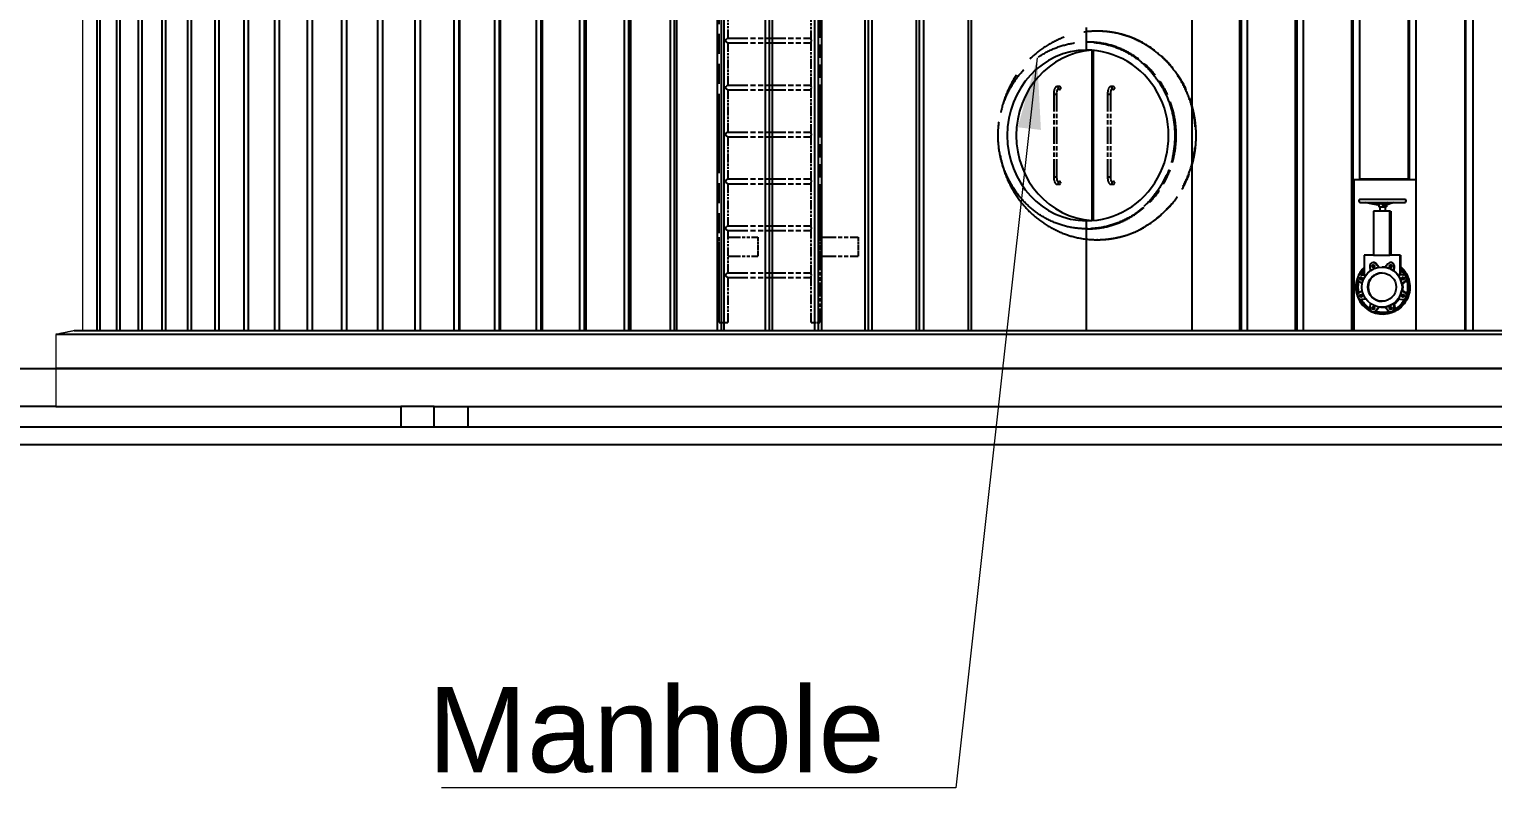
# Model space of a CAD drawing. Header units: millimetres. Extents: x 0 to 89100, y 0 to 63000.
# Drawn here: x 34697 to 42422, y 45388 to 49389 of the extents above; entities that cross this region are included whole.
import ezdxf

# ---------------------------------------------------------------- set-up
doc = ezdxf.new("R2010")
doc.units = ezdxf.units.MM
doc.header["$LTSCALE"] = 150
doc.linetypes.add('DOUBLE_DASH_CHAIN', pattern=[1.2403, 0.6614, -0.0827, 0.1654, -0.0827, 0.1654, -0.0827])
for name, color, linetype, lineweight in [('Reference', 7, 'DOUBLE_DASH_CHAIN', 25), ('Symbol', 7, 'Continuous', 18), ('Visible', 7, 'Continuous', 25), ('Visible Narrow', 7, 'Continuous', 18)]:
    doc.layers.add(name, color=color, linetype=linetype, lineweight=lineweight)
doc.styles.add('Title', font='arial.ttf')
doc.dimstyles.new('Default - Method 2a$7', dxfattribs={"dimscale": 150, "dimtxt": 3, "dimasz": 2.5, "dimexe": 3, "dimexo": 0.5, "dimgap": 0.7, "dimtad": 0, "dimtoh": 1, "dimdec": 1, "dimrnd": 1e-08, "dimtxsty": 'Title', "dimcen": 0.09, "dimdle": 10, "dimclrd": 256, "dimclre": 256, "dimclrt": 7, "dimazin": 2, "dimtfac": 0.833333, "dimtdec": 1, "dimtmove": 0, "dimatfit": 3, "dimfxl": 1, "dimtolj": 1, "dimlwd": -1, "dimlwe": -1, "dimarcsym": 0})

msp = doc.modelspace()

# ---------------------------------------------------------------- linework, layer by layer
at = {"layer": 'Reference', "ltscale": 4.232218}
msp.add_line((38338.94, 47842.02), (38338.94, 49842.02), dxfattribs=at)
at = {"layer": 'Reference', "ltscale": 2.824972}
msp.add_line((38871.92, 48292.02), (38871.92, 49627.02), dxfattribs=at)
at = {"layer": 'Reference', "ltscale": 0.470745}
for p, q in [((38386.94, 49342.02), (38386.94, 49564.52)), ((38386.94, 49094.52), (38386.94, 49317.02)), ((38386.94, 48847.02), (38386.94, 49069.52)), ((38386.94, 48599.52), (38386.94, 48822.02)), ((38386.94, 48352.02), (38386.94, 48574.52)), ((38386.94, 48104.52), (38386.94, 48327.02))]:
    msp.add_line(p, q, dxfattribs=at)
at = {"layer": 'Reference', "ltscale": 0.508836}
for p, q in [((38823.92, 49333.02), (38823.92, 49573.52)), ((38823.92, 49085.52), (38823.92, 49326.02)), ((38823.92, 48838.02), (38823.92, 49078.52)), ((38823.92, 48590.52), (38823.92, 48831.02)), ((38823.92, 48343.02), (38823.92, 48583.52)), ((38823.92, 48095.52), (38823.92, 48336.02))]:
    msp.add_line(p, q, dxfattribs=at)
at = {"layer": 'Reference', "ltscale": 0.016829}
for p, q in [((40335.72, 49379.02), (40333.15, 49379.02)), ((40335.72, 48279.02), (40333.15, 48279.02))]:
    msp.add_line(p, q, dxfattribs=at)
at = {"layer": 'Reference', "ltscale": 1.075516}
for p, q in [((38383.73, 49342.02), (38823.92, 49342.02)), ((38383.73, 49317.02), (38823.92, 49317.02)), ((38383.73, 49094.52), (38823.92, 49094.52)), ((38383.73, 49069.52), (38823.92, 49069.52)), ((38383.73, 48847.02), (38823.92, 48847.02)), ((38383.73, 48822.02), (38823.92, 48822.02)), ((38383.73, 48599.52), (38823.92, 48599.52)), ((38383.73, 48574.52), (38823.92, 48574.52)), ((38383.73, 48352.02), (38823.92, 48352.02)), ((38383.73, 48327.02), (38823.92, 48327.02)), ((38383.73, 48104.52), (38823.92, 48104.52)), ((38383.73, 48079.52), (38823.92, 48079.52))]:
    msp.add_line(p, q, dxfattribs=at)
at = {"layer": 'Reference', "ltscale": 0.021062}
for p, q in [((40280.79, 49321.52), (40277.58, 49321.52)), ((40284.96, 49321.52), (40281.75, 49321.52)), ((40280.79, 48336.52), (40277.58, 48336.52)), ((40284.96, 48336.52), (40281.75, 48336.52))]:
    msp.add_line(p, q, dxfattribs=at)
at = {"layer": 'Reference', "ltscale": 0.084546}
for p, q in [((40135.53, 49086.52), (40122.68, 49086.52)), ((40419.62, 49086.52), (40406.78, 49086.52)), ((40122.68, 48571.52), (40135.53, 48571.52)), ((40406.78, 48571.52), (40419.62, 48571.52))]:
    msp.add_line(p, q, dxfattribs=at)
at = {"layer": 'Reference', "ltscale": 0.0738}
for p, q in [((40135.53, 49071.52), (40124.31, 49071.52)), ((40419.62, 49071.52), (40408.41, 49071.52)), ((40124.31, 48586.52), (40135.53, 48586.52)), ((40408.41, 48586.52), (40419.62, 48586.52))]:
    msp.add_line(p, q, dxfattribs=at)
at = {"layer": 'Reference', "ltscale": 0.920429}
for p, q in [((40104.74, 49046.52), (40104.74, 48611.52)), ((40119.74, 49046.52), (40119.74, 48611.52)), ((40388.83, 49046.52), (40388.83, 48611.52)), ((40403.83, 49046.52), (40403.83, 48611.52))]:
    msp.add_line(p, q, dxfattribs=at)
at = {"layer": 'Reference', "ltscale": 0.044775}
for p, q in [((40104.83, 49046.52), (40119.64, 49046.52)), ((40388.93, 49046.52), (40403.74, 49046.52)), ((40104.83, 48611.52), (40119.64, 48611.52)), ((40388.93, 48611.52), (40403.74, 48611.52))]:
    msp.add_line(p, q, dxfattribs=at)
at = {"layer": 'Reference', "ltscale": 0.211516}
for p, q in [((38338.7, 48192.02), (38338.7, 48292.02)), ((38542.16, 48292.02), (38542.16, 48192.02)), ((38868.7, 48192.02), (38868.7, 48292.02)), ((38872.17, 48292.02), (38872.17, 48192.02)), ((39072.17, 48292.02), (39072.17, 48192.02))]:
    msp.add_line(p, q, dxfattribs=at)
at = {"layer": 'Reference', "ltscale": 0.000507733}
for p, q in [((38338.7, 48292.02), (38338.94, 48292.02)), ((38338.94, 48192.02), (38338.7, 48192.02))]:
    msp.add_line(p, q, dxfattribs=at)
at = {"layer": 'Reference', "ltscale": 0.656821}
for p, q in [((38386.94, 48292.02), (38542.16, 48292.02)), ((38386.94, 48192.02), (38542.16, 48192.02))]:
    msp.add_line(p, q, dxfattribs=at)
at = {"layer": 'Reference', "ltscale": 0.008365}
for p, q in [((38868.7, 48292.02), (38872.17, 48292.02)), ((38872.17, 48192.02), (38868.7, 48192.02))]:
    msp.add_line(p, q, dxfattribs=at)
at = {"layer": 'Reference', "ltscale": 0.846364}
for p, q in [((38872.17, 48292.02), (39072.17, 48292.02)), ((38872.17, 48192.02), (39072.17, 48192.02))]:
    msp.add_line(p, q, dxfattribs=at)
at = {"layer": 'Reference', "ltscale": 0.740556}
msp.add_line((38871.92, 47842.02), (38871.92, 48192.02), dxfattribs=at)
at = {"layer": 'Reference', "ltscale": 0.502488}
msp.add_line((38386.94, 47842.02), (38386.94, 48079.52), dxfattribs=at)
at = {"layer": 'Reference', "ltscale": 0.521533}
msp.add_line((38823.92, 47842.02), (38823.92, 48088.52), dxfattribs=at)
at = {"layer": 'Reference', "ltscale": 0.159455}
for p, q in [((38338.94, 47842.02), (38386.94, 47842.02)), ((38823.92, 47842.02), (38871.92, 47842.02))]:
    msp.add_line(p, q, dxfattribs=at)
at = {"layer": 'Reference', "ltscale": 8.724638}
msp.add_ellipse((40333.15, 48829.02), major_axis=(0, 550), ratio=0.9469972, start_param=1.7611613, end_param=7.6636166, dxfattribs=at)
at = {"layer": 'Reference', "ltscale": 3.65636}
msp.add_ellipse((40335.72, 48829.02), major_axis=(0, 550), ratio=0.9469972, start_param=3.1415927, end_param=6.2831853, dxfattribs=at)
at = {"layer": 'Reference', "ltscale": 8.316452}
msp.add_ellipse((40277.58, 48829.02), major_axis=(0, -492.5), ratio=0.9469972, dxfattribs=at)
at = {"layer": 'Reference', "ltscale": 3.274094}
for centre in [(40280.79, 48829.02), (40284.96, 48829.02)]:
    msp.add_ellipse(centre, major_axis=(0, 492.5), ratio=0.9469972, start_param=3.1415927, end_param=6.2831853, dxfattribs=at)
at = {"layer": 'Reference', "ltscale": 3.276248}
msp.add_ellipse((40281.75, 48829.02), major_axis=(0, 492.5), ratio=0.9469972, start_param=3.1405595, end_param=6.2842185, dxfattribs=at)
at = {"layer": 'Reference', "ltscale": 0.041127}
for centre, major_axis, start_param, end_param in [((40122.68, 49079.02), (0, -7.5), 0.3996497, 2.9972799), ((40406.78, 49079.02), (0, -7.5), 0.3996497, 2.9972799), ((40122.68, 48579.02), (0, 7.5), 3.2859054, 5.8835356), ((40406.78, 48579.02), (0, 7.5), 3.2859054, 5.8835356)]:
    msp.add_ellipse(centre, major_axis=major_axis, ratio=0.9469972, start_param=start_param, end_param=end_param, dxfattribs=at)
at = {"layer": 'Reference', "ltscale": 0.049761}
for centre in [(40135.53, 49079.02), (40419.62, 49079.02), (40135.53, 48579.02), (40419.62, 48579.02)]:
    msp.add_ellipse(centre, major_axis=(0, 7.5), ratio=0.9469972, start_param=3.1415927, end_param=6.2831853, dxfattribs=at)
at = {"layer": 'Reference', "ltscale": 0.084612}
for points in [[(38383.73, 49317.02), (38383.33, 49317.02), (38382.88, 49317.1), (38381.92, 49317.43), (38381.41, 49317.67), (38379.85, 49318.64), (38378.77, 49319.59), (38376.93, 49321.78), (38376.03, 49323.16), (38375.1, 49325.46), (38374.85, 49326.27), (38374.52, 49327.9), (38374.44, 49328.72), (38374.44, 49330.33), (38374.52, 49331.15), (38374.85, 49332.78), (38375.1, 49333.58), (38376.03, 49335.88), (38376.93, 49337.27), (38378.77, 49339.45), (38379.85, 49340.41), (38381.41, 49341.38), (38381.92, 49341.62), (38382.88, 49341.95), (38383.33, 49342.02), (38383.73, 49342.02)], [(38383.73, 49069.52), (38383.33, 49069.52), (38382.88, 49069.6), (38381.92, 49069.93), (38381.41, 49070.17), (38379.85, 49071.14), (38378.77, 49072.09), (38376.93, 49074.28), (38376.03, 49075.66), (38375.1, 49077.96), (38374.85, 49078.77), (38374.52, 49080.4), (38374.44, 49081.22), (38374.44, 49082.83), (38374.52, 49083.65), (38374.85, 49085.28), (38375.1, 49086.08), (38376.03, 49088.38), (38376.93, 49089.77), (38378.77, 49091.95), (38379.85, 49092.91), (38381.41, 49093.88), (38381.92, 49094.12), (38382.88, 49094.45), (38383.33, 49094.52), (38383.73, 49094.52)], [(38383.73, 48822.02), (38383.33, 48822.02), (38382.88, 48822.1), (38381.92, 48822.43), (38381.41, 48822.67), (38379.85, 48823.64), (38378.77, 48824.59), (38376.93, 48826.78), (38376.03, 48828.16), (38375.1, 48830.46), (38374.85, 48831.27), (38374.52, 48832.9), (38374.44, 48833.72), (38374.44, 48835.33), (38374.52, 48836.15), (38374.85, 48837.78), (38375.1, 48838.58), (38376.03, 48840.88), (38376.93, 48842.27), (38378.77, 48844.45), (38379.85, 48845.41), (38381.41, 48846.38), (38381.92, 48846.62), (38382.88, 48846.95), (38383.33, 48847.02), (38383.73, 48847.02)], [(38383.73, 48574.52), (38383.33, 48574.52), (38382.88, 48574.6), (38381.92, 48574.93), (38381.41, 48575.17), (38379.85, 48576.14), (38378.77, 48577.09), (38376.93, 48579.28), (38376.03, 48580.66), (38375.1, 48582.96), (38374.85, 48583.77), (38374.52, 48585.4), (38374.44, 48586.22), (38374.44, 48587.83), (38374.52, 48588.65), (38374.85, 48590.28), (38375.1, 48591.08), (38376.03, 48593.38), (38376.93, 48594.77), (38378.77, 48596.95), (38379.85, 48597.91), (38381.41, 48598.88), (38381.92, 48599.12), (38382.88, 48599.45), (38383.33, 48599.52), (38383.73, 48599.52)], [(38383.73, 48327.02), (38383.33, 48327.02), (38382.88, 48327.1), (38381.92, 48327.43), (38381.41, 48327.67), (38379.85, 48328.64), (38378.77, 48329.59), (38376.93, 48331.78), (38376.03, 48333.16), (38375.1, 48335.46), (38374.85, 48336.27), (38374.52, 48337.9), (38374.44, 48338.72), (38374.44, 48340.33), (38374.52, 48341.15), (38374.85, 48342.78), (38375.1, 48343.58), (38376.03, 48345.88), (38376.93, 48347.27), (38378.77, 48349.45), (38379.85, 48350.41), (38381.41, 48351.38), (38381.92, 48351.62), (38382.88, 48351.95), (38383.33, 48352.02), (38383.73, 48352.02)], [(38383.73, 48079.52), (38383.33, 48079.52), (38382.88, 48079.6), (38381.92, 48079.93), (38381.41, 48080.17), (38379.85, 48081.14), (38378.77, 48082.09), (38376.93, 48084.28), (38376.03, 48085.66), (38375.1, 48087.96), (38374.85, 48088.77), (38374.52, 48090.4), (38374.44, 48091.22), (38374.44, 48092.83), (38374.52, 48093.65), (38374.85, 48095.28), (38375.1, 48096.08), (38376.03, 48098.38), (38376.93, 48099.77), (38378.77, 48101.95), (38379.85, 48102.91), (38381.41, 48103.88), (38381.92, 48104.12), (38382.88, 48104.45), (38383.33, 48104.52), (38383.73, 48104.52)]]:
    msp.add_open_spline(points, degree=3, knots=[1.9257848, 1.9257848, 1.9257848, 1.9257848, 2.1661114, 2.1661114, 2.406438, 2.406438, 2.8870911, 2.8870911, 3.3693304, 3.3693304, 3.61045, 3.61045, 3.8515697, 3.8515697, 4.0926893, 4.0926893, 4.333809, 4.333809, 4.8160483, 4.8160483, 5.2967014, 5.2967014, 5.5370279, 5.5370279, 5.7773545, 5.7773545, 5.7773545, 5.7773545], dxfattribs=at)
at = {"layer": 'Reference', "ltscale": 0.014982}
for points in [[(38823.92, 49333.02), (38823.92, 49332.67), (38823.92, 49332.32), (38823.92, 49331.15), (38823.93, 49330.33), (38823.93, 49328.72), (38823.92, 49327.9), (38823.92, 49326.73), (38823.92, 49326.37), (38823.92, 49326.02)], [(38823.92, 49085.52), (38823.92, 49085.17), (38823.92, 49084.82), (38823.92, 49083.65), (38823.93, 49082.83), (38823.93, 49081.22), (38823.92, 49080.4), (38823.92, 49079.23), (38823.92, 49078.87), (38823.92, 49078.52)], [(38823.92, 48838.02), (38823.92, 48837.67), (38823.92, 48837.32), (38823.92, 48836.15), (38823.93, 48835.33), (38823.93, 48833.72), (38823.92, 48832.9), (38823.92, 48831.73), (38823.92, 48831.37), (38823.92, 48831.02)], [(38823.92, 48590.52), (38823.92, 48590.17), (38823.92, 48589.82), (38823.92, 48588.65), (38823.93, 48587.83), (38823.93, 48586.22), (38823.92, 48585.4), (38823.92, 48584.23), (38823.92, 48583.87), (38823.92, 48583.52)], [(38823.92, 48343.02), (38823.92, 48342.67), (38823.92, 48342.32), (38823.92, 48341.15), (38823.93, 48340.33), (38823.93, 48338.72), (38823.92, 48337.9), (38823.92, 48336.73), (38823.92, 48336.37), (38823.92, 48336.02)], [(38823.92, 48095.52), (38823.92, 48095.17), (38823.92, 48094.82), (38823.92, 48093.65), (38823.93, 48092.83), (38823.93, 48091.22), (38823.92, 48090.4), (38823.92, 48089.23), (38823.92, 48088.87), (38823.92, 48088.52)]]:
    msp.add_open_spline(points, degree=3, knots=[3.50524129, 3.50524129, 3.50524129, 3.50524129, 3.61045001, 3.61045001, 3.85156966, 3.85156966, 4.09268931, 4.09268931, 4.19789804, 4.19789804, 4.19789804, 4.19789804], dxfattribs=at)
at = {"layer": 'Reference', "ltscale": 0.124201}
for points in [[(40122.68, 49086.52), (40121.11, 49086.52), (40119.56, 49086.16), (40116.67, 49084.9), (40115.39, 49083.95), (40112.61, 49081.24), (40111.39, 49079.34), (40109.11, 49074.8), (40108.15, 49072.06), (40106.56, 49066.04), (40105.95, 49062.75), (40105.08, 49055.85), (40104.82, 49052.22), (40104.74, 49047.89), (40104.74, 49047.21), (40104.74, 49046.52)], [(40406.78, 49086.52), (40405.21, 49086.52), (40403.66, 49086.16), (40400.77, 49084.9), (40399.49, 49083.95), (40396.71, 49081.24), (40395.49, 49079.34), (40393.21, 49074.8), (40392.25, 49072.06), (40390.66, 49066.04), (40390.04, 49062.75), (40389.18, 49055.85), (40388.92, 49052.22), (40388.84, 49047.89), (40388.83, 49047.21), (40388.83, 49046.52)]]:
    msp.add_open_spline(points, degree=3, knots=[0, 0, 0, 0, 0.1390531, 0.1390531, 0.3029917, 0.3029917, 0.5695624, 0.5695624, 0.8837217, 0.8837217, 1.1978809, 1.1978809, 1.5120402, 1.5120402, 1.5707963, 1.5707963, 1.5707963, 1.5707963], dxfattribs=at)
at = {"layer": 'Reference', "ltscale": 0.080047}
for points, knots in [([(40124.79, 49072.17), (40124.79, 49072.17), (40124.66, 49072.04), (40124.2, 49071.39), (40123.83, 49070.75), (40122.98, 49068.86), (40122.49, 49067.5), (40121.52, 49064.06), (40121.06, 49061.91), (40120.3, 49057.02), (40120.01, 49054.26), (40119.78, 49049.8), (40119.74, 49048.16), (40119.74, 49046.52)], [0.2898865, 0.2898865, 0.2898865, 0.2898865, 0.4298505, 0.4298505, 0.6197737, 0.6197737, 0.8515725, 0.8515725, 1.1190308, 1.1190308, 1.4074485, 1.4074485, 1.5707963, 1.5707963, 1.5707963, 1.5707963]), ([(40408.89, 49072.17), (40408.89, 49072.17), (40408.76, 49072.04), (40408.3, 49071.39), (40407.93, 49070.75), (40407.08, 49068.86), (40406.59, 49067.5), (40405.62, 49064.06), (40405.16, 49061.91), (40404.4, 49057.02), (40404.11, 49054.26), (40403.88, 49049.8), (40403.83, 49048.16), (40403.83, 49046.52)], [0.2898865, 0.2898865, 0.2898865, 0.2898865, 0.4298505, 0.4298505, 0.6197737, 0.6197737, 0.8515725, 0.8515725, 1.1190308, 1.1190308, 1.4074485, 1.4074485, 1.5707963, 1.5707963, 1.5707963, 1.5707963]), ([(40119.74, 48611.52), (40119.74, 48608.53), (40119.88, 48605.54), (40120.44, 48599.91), (40120.84, 48597.27), (40121.83, 48592.74), (40122.39, 48590.82), (40123.47, 48587.99), (40124, 48586.99), (40124.62, 48586.06), (40124.79, 48585.88), (40124.79, 48585.88)], [1.5707963, 1.5707963, 1.5707963, 1.5707963, 1.8692808, 1.8692808, 2.1636861, 2.1636861, 2.4431259, 2.4431259, 2.6892799, 2.6892799, 2.8517062, 2.8517062, 2.8517062, 2.8517062]), ([(40403.83, 48611.52), (40403.83, 48608.53), (40403.98, 48605.54), (40404.54, 48599.91), (40404.94, 48597.27), (40405.92, 48592.74), (40406.49, 48590.82), (40407.57, 48587.99), (40408.1, 48586.99), (40408.71, 48586.06), (40408.89, 48585.88), (40408.89, 48585.88)], [1.5707963, 1.5707963, 1.5707963, 1.5707963, 1.8692808, 1.8692808, 2.1636861, 2.1636861, 2.4431259, 2.4431259, 2.6892799, 2.6892799, 2.8517062, 2.8517062, 2.8517062, 2.8517062])]:
    msp.add_open_spline(points, degree=3, knots=knots, dxfattribs=at)
at = {"layer": 'Reference', "ltscale": 0.1242}
for points in [[(40104.74, 48611.52), (40104.74, 48607.87), (40104.92, 48604.21), (40105.65, 48597.19), (40106.2, 48593.83), (40107.65, 48587.61), (40108.55, 48584.76), (40110.81, 48579.64), (40112.14, 48577.34), (40114.99, 48574.46), (40116, 48573.64), (40118.76, 48572.11), (40120.69, 48571.52), (40122.68, 48571.52)], [(40388.83, 48611.52), (40388.83, 48607.87), (40389.02, 48604.21), (40389.75, 48597.19), (40390.3, 48593.83), (40391.75, 48587.61), (40392.65, 48584.76), (40394.91, 48579.64), (40396.24, 48577.34), (40399.09, 48574.46), (40400.1, 48573.64), (40402.86, 48572.11), (40404.79, 48571.52), (40406.78, 48571.52)]]:
    msp.add_open_spline(points, degree=3, knots=[1.5707963, 1.5707963, 1.5707963, 1.5707963, 1.8849556, 1.8849556, 2.1991149, 2.1991149, 2.5132741, 2.5132741, 2.8274334, 2.8274334, 2.9655613, 2.9655613, 3.1415927, 3.1415927, 3.1415927, 3.1415927], dxfattribs=at)
at = {"layer": 'Visible'}
for p, q in [((35055.74, 47799.02), (35055.74, 53664.02)), ((35069.02, 53664.02), (35069.02, 47799.02)), ((35160.08, 47799.02), (35160.08, 53664.02)), ((35174.73, 53664.02), (35174.73, 47799.02)), ((35274.61, 47799.02), (35274.61, 53664.02)), ((35290.6, 53664.02), (35290.6, 47799.02)), ((35399.17, 47799.02), (35399.17, 53664.02)), ((35416.47, 53664.02), (35416.47, 47799.02)), ((35533.59, 47799.02), (35533.59, 53664.02)), ((35552.19, 53664.02), (35552.19, 47799.02)), ((35677.69, 47799.02), (35677.69, 53664.02)), ((35697.57, 53664.02), (35697.57, 47799.02)), ((35831.29, 47799.02), (35831.29, 53664.02)), ((35852.42, 53664.02), (35852.42, 47799.02)), ((35994.19, 47799.02), (35994.19, 53664.02)), ((36016.53, 53664.02), (36016.53, 47799.02)), ((36166.16, 47799.02), (36166.16, 53664.02)), ((36189.69, 53664.02), (36189.69, 47799.02)), ((36346.98, 47799.02), (36346.98, 53664.02)), ((36371.68, 53664.02), (36371.68, 47799.02)), ((36536.42, 47799.02), (36536.42, 53664.02)), ((36562.24, 53664.02), (36562.24, 47799.02)), ((36734.22, 47799.02), (36734.22, 53664.02)), ((36760.12, 53664.02), (36760.12, 47799.02)), ((36761.13, 53664.02), (36761.13, 47799.02)), ((36940.13, 47799.02), (36940.13, 53664.02)), ((36965.15, 53664.02), (36965.15, 47799.02)), ((36968.09, 53664.02), (36968.09, 47799.02)), ((37153.86, 47799.02), (37153.86, 53664.02)), ((37177.98, 53664.02), (37177.98, 47799.02)), ((37182.85, 53664.02), (37182.85, 47799.02)), ((37375.14, 47799.02), (37375.14, 53664.02)), ((37398.32, 53664.02), (37398.32, 47799.02)), ((37405.11, 53664.02), (37405.11, 47799.02)), ((37603.68, 47799.02), (37603.68, 53664.02)), ((37625.9, 53664.02), (37625.9, 47799.02)), ((37634.59, 53664.02), (37634.59, 47799.02)), ((37839.18, 47799.02), (37839.18, 53664.02)), ((37860.4, 53664.02), (37860.4, 47799.02)), ((37870.99, 53664.02), (37870.99, 47799.02)), ((38081.32, 47799.02), (38081.32, 53664.02)), ((38101.51, 53664.02), (38101.51, 47799.02)), ((38113.99, 53664.02), (38113.99, 47799.02)), ((38329.79, 47799.02), (38329.79, 53664.02)), ((38348.93, 53664.02), (38348.93, 47799.02)), ((38363.27, 53664.02), (38363.27, 47799.02)), ((38584.25, 47799.02), (38584.25, 53664.02)), ((38602.32, 53664.02), (38602.32, 47799.02)), ((38618.51, 53664.02), (38618.51, 47799.02)), ((38844.38, 47799.02), (38844.38, 53664.02)), ((38861.34, 53664.02), (38861.34, 47799.02)), ((38879.37, 53664.02), (38879.37, 47799.02)), ((39109.82, 47799.02), (39109.82, 53664.02)), ((39125.67, 53664.02), (39125.67, 47799.02)), ((39145.49, 53664.02), (39145.49, 47799.02)), ((39380.24, 47799.02), (39380.24, 53664.02)), ((39394.94, 53664.02), (39394.94, 47799.02)), ((39416.54, 53664.02), (39416.54, 47799.02)), ((39655.27, 47799.02), (39655.27, 53664.02)), ((39668.8, 53664.02), (39668.8, 47799.02)), ((40832.91, 53664.02), (40832.91, 47799.02)), ((41086.71, 47799.02), (41086.71, 53664.02)), ((41094.2, 53664.02), (41094.2, 47799.02)), ((41125.79, 53664.02), (41125.79, 47799.02)), ((41381.62, 47799.02), (41381.62, 53664.02)), ((41387.86, 53664.02), (41387.86, 47799.02)), ((41420.98, 53664.02), (41420.98, 47799.02)), ((41678.5, 47799.02), (41678.5, 53664.02)), ((41683.48, 53664.02), (41683.48, 47799.02)), ((41718.09, 53664.02), (41718.09, 48599.02)), ((41976.96, 48599.02), (41976.96, 53664.02)), ((41980.68, 53664.02), (41980.68, 48599.02)), ((42016.73, 53664.02), (42016.73, 47799.02)), ((42276.61, 47799.02), (42276.61, 53664.02)), ((42279.06, 53664.02), (42279.06, 47799.02)), ((42316.51, 53664.02), (42316.51, 47799.02)), ((40276.93, 49279.02), (40276.93, 49399.02)), ((40308.47, 48380.21), (40308.47, 49277.84)), ((40314.15, 48380.68), (40314.15, 49277.37)), ((42016.73, 48595.52), (41683.48, 48595.52)), ((41688.58, 48595.52), (41688.58, 47799.02)), ((41976.96, 48599.02), (41718.09, 48599.02)), ((41976.96, 48599.02), (41980.68, 48599.02)), ((41720.08, 48492.52), (41960.73, 48492.52)), ((41720.08, 48474.52), (41960.73, 48474.52)), ((41820.4, 48461.18), (41751.74, 48474.52)), ((41820.4, 48461.18), (41822.47, 48461.18)), ((41820.4, 48461.18), (41820.4, 48452.52)), ((41820.4, 48452.52), (41860.4, 48452.52)), ((41822.47, 48469.33), (41822.47, 48461.18)), ((41822.47, 48469.33), (41839.1, 48469.33)), ((41826.9, 48452.52), (41826.9, 48429.02)), ((41839.1, 48469.33), (41839.1, 48461.18)), ((41839.1, 48461.18), (41857.03, 48461.18)), ((41853.9, 48452.52), (41853.9, 48429.02)), ((41860.4, 48462.51), (41860.4, 48452.52)), ((40276.93, 47799.02), (40276.93, 48379.02)), ((41879.27, 48429.02), (41793.45, 48429.02)), ((41793.45, 48429.02), (41793.45, 48197.52)), ((41879.27, 48197.52), (41879.27, 48429.02)), ((41879.27, 48429.02), (41884.87, 48429.02)), ((41884.87, 48429.02), (41884.87, 48197.52)), ((41743.19, 48197.52), (41743.19, 48092.02)), ((41793.45, 48197.52), (41743.19, 48197.52)), ((41772.85, 48137.41), (41775.76, 48115.21)), ((41791.64, 48158.89), (41792.17, 48158.89)), ((41793.45, 48197.52), (41879.27, 48197.52)), ((41820.33, 48133.64), (41806.69, 48151.46)), ((41807.21, 48151.46), (41820.79, 48133.72)), ((41837.34, 48135.02), (41837.99, 48135.02)), ((41868.25, 48151.46), (41854.6, 48133.62)), ((41880.9, 48197.52), (41879.27, 48197.52)), ((41932.79, 48197.52), (41880.9, 48197.52)), ((41883.29, 48158.89), (41883.82, 48158.89)), ((41899.16, 48115.13), (41902.09, 48137.41)), ((41902.61, 48137.41), (41899.69, 48115.13)), ((41932.79, 48197.52), (41935.13, 48197.52)), ((41932.79, 48092.09), (41932.79, 48197.52)), ((41935.13, 48197.52), (41935.13, 48092.4)), ((41715.3, 48059.87), (41732.98, 48046.28)), ((41726.84, 48093.95), (41730.23, 48093.95)), ((41751.43, 48090.86), (41729.31, 48093.78)), ((41732.7, 48093.78), (41743.19, 48092.4)), ((41743.19, 48092.02), (41751.48, 48090.93)), ((41899.69, 48115.13), (41899.16, 48115.13)), ((41945.62, 48093.78), (41923.39, 48090.85)), ((41941.85, 48046.19), (41959.64, 48059.87)), ((41963.03, 48059.87), (41945.24, 48046.19)), ((41948.1, 48093.95), (41951.49, 48093.95)), ((41732.98, 48011.77), (41715.3, 47998.18)), ((41945.24, 48046.19), (41941.85, 48046.19)), ((41959.64, 47998.18), (41941.85, 48011.86)), ((41941.85, 48011.86), (41945.24, 48011.86)), ((41945.24, 48011.86), (41963.03, 47998.18)), ((41726.84, 47964.1), (41730.23, 47964.1)), ((41729.31, 47964.26), (41751.43, 47967.18)), ((41751.73, 47966.77), (41732.7, 47964.26)), ((41775.76, 47942.84), (41772.85, 47920.64)), ((41791.64, 47899.16), (41795.03, 47899.16)), ((41806.69, 47906.59), (41820.33, 47924.4)), ((41823.37, 47923.95), (41810.07, 47906.59)), ((41837.34, 47923.02), (41840.99, 47923.02)), ((41840.99, 47923.02), (41841.18, 47923.02)), ((41854.6, 47924.42), (41868.25, 47906.59)), ((41883.29, 47899.16), (41886.68, 47899.16)), ((41902.09, 47920.64), (41899.16, 47942.92)), ((41899.16, 47942.92), (41902.55, 47942.92)), ((41902.55, 47942.92), (41905.48, 47920.64)), ((41923.39, 47967.2), (41945.62, 47964.26)), ((41948.1, 47964.1), (41951.49, 47964.1)), ((41841.57, 47886.52), (41842.19, 47886.52)), ((51297.43, 47779.02), (34837.13, 47779.02)), ((51204.33, 47799.02), (34934.68, 47799.02)), ((28558.9, 47599.02), (34837.13, 47599.02)), ((33583.99, 47599.02), (34837.13, 47599.02)), ((34837.13, 47599.02), (49027.32, 47599.02)), ((49027.32, 47599.02), (34837.13, 47599.02)), ((34837.13, 47399.02), (28558.9, 47399.02)), ((34837.13, 47399.02), (36658.43, 47399.02)), ((34837.13, 47399.02), (36658.43, 47399.02)), ((36835.2, 47399.02), (36658.43, 47399.02)), ((36658.43, 47399.02), (36658.43, 47291.02)), ((36835.2, 47399.02), (37012.64, 47399.02)), ((36835.2, 47291.02), (36835.2, 47399.02)), ((37012.64, 47399.02), (48742.23, 47399.02)), ((37012.64, 47399.02), (37012.64, 47291.02)), ((37012.64, 47399.02), (48742.23, 47399.02)), ((49072.48, 47291.02), (33957.43, 47291.02)), ((33957.43, 47199.02), (49072.48, 47199.02))]:
    msp.add_line(p, q, dxfattribs=at)
for centre, start, end in [((41726.4, 48483.52), 125.096801, 234.903199), ((41954.4, 48483.52), 305.096801, 54.903199)]:
    msp.add_arc(centre, 11, start, end, dxfattribs=at)
for centre, major_axis, ratio, start_param, end_param in [((40276.93, 48829.02), (0, -450), 0.9285869, 3.1415927, 6.2831853), ((40333.15, 48829.02), (0, 450), 0.9469972, 0.0653713, 3.0762213), ((40276.93, 48829.02), (0, -450), 0.9654075, 0, 3.1415927), ((41841.57, 48029.02), (0, -142.5), 0.9978754, 5.1181157, 8.7066696), ((41841.57, 48029.02), (0, 142.5), 0.9978754, 0.7640706, 1.1650696), ((41791.64, 48139.89), (0, 19), 0.9978754, 5.3668874, 7.9848813), ((41795.03, 48139.89), (0, 6.9), 0.9978754, 0.2485717, 2.8930209), ((41800.92, 48141.53), (0, 10.75), 0.9978754, 1.1995362, 2.4309815), ((41801.31, 48141.53), (0, -10.75), 0.9978754, 4.3045152, 5.5580512), ((41792.17, 48139.89), (0, 19), 0.9978754, 5.3668874, 6.2831853), ((41852.95, 48029.02), (0, -120), 0.9941416, 3.6428049, 3.6552966), ((41837.99, 48029.02), (0, 106), 0.9978754, 6.1249664, 6.2831853), ((41837.47, 48029.02), (0, 106), 0.9978754, 5.6604463, 6.1205261), ((41883.29, 48139.89), (0, 19), 0.9978754, 4.5814893, 7.1994832), ((41886.68, 48139.89), (0, 6.9), 0.9978754, 0.2485717, 2.8930209), ((41892.51, 48138.1), (0, 10.75), 0.9978754, 0.6926515, 1.9137142), ((41892.9, 48138.1), (0, -10.75), 0.9978754, 3.8492921, 5.0937318), ((41883.82, 48139.89), (0, 19), 0.9978754, 4.5814893, 6.2831853), ((41852.95, 48029.02), (0, -120), 0.9941416, 2.8323305, 2.8741763), ((41841.57, 48029.02), (0, -136.5), 0.9978754, 2.0296666, 2.3844016), ((41841.57, 48029.02), (0, 142.5), 0.9978754, 1.2165528, 1.9250398), ((41841.57, 48029.02), (0, 136.5), 0.9978754, 1.2996416, 1.841951), ((41726.84, 48074.95), (0, 19), 0.9978754, 6.1522856, 8.7702795), ((41841.57, 48029.02), (0, 136.5), 0.9978754, 0.8070904, 1.0819808), ((41730.23, 48074.95), (0, 6.9), 0.9978754, 0.2485717, 2.8930209), ((41733.74, 48079.05), (0, -10.75), 0.9978754, 4.9932397, 5.9446687), ((41734.13, 48079.05), (0, -10.75), 0.9978754, 4.9142614, 5.9210044), ((41730.23, 48074.95), (0, 19), 0.9978754, 6.1522856, 6.2831853), ((41839.03, 48029.02), (0, -75), 0.9978754, 3.1529098, 6.2718682), ((41837.99, 48029.02), (0, 106), 0.9978754, 5.3358578, 5.6604463), ((41837.47, 48029.02), (0, 106), 0.9978754, 4.8750481, 5.335128), ((41951.49, 48074.95), (0, 6.9), 0.9978754, 0.2485717, 2.8930209), ((41954.85, 48070.78), (0, 10.75), 0.9978754, 0.3221189, 1.2546093), ((41955.24, 48070.78), (0, 10.75), 0.9978754, 0.346149, 1.3357462), ((41948.1, 48074.95), (0, 19), 0.9978754, 3.7960911, 6.414085), ((41951.49, 48074.95), (0, 19), 0.9978754, 3.7960911, 6.2831853), ((41841.57, 48029.02), (0, -136.5), 0.9978754, 1.2396623, 1.9019303), ((41726.84, 47983.1), (0, -19), 0.9978754, 3.7960911, 6.414085), ((41730.23, 47983.1), (0, 6.9), 0.9978754, 0.2485717, 2.8930209), ((41730.71, 47987.27), (0, -10.75), 0.9978754, 5.8438982, 6.1434384), ((41730.32, 47987.27), (0, -10.75), 0.9978754, 5.948954, 6.1705832), ((41837.47, 48029.02), (0, 106), 0.9978754, 4.08965, 4.5497298), ((41951.49, 47983.1), (0, 6.9), 0.9978754, 0.2485717, 2.8930209), ((41840.99, 48029.02), (0, -106), 0.9978754, 1.4072866, 1.7343061), ((41840.99, 48029.02), (0, -106), 0.9978754, 1.4072866, 1.7343061), ((41841.18, 48029.02), (0, -106), 0.9978754, 1.4060115, 1.7355812), ((41948.1, 47983.1), (0, -19), 0.9978754, 6.1522856, 8.7702795), ((41951.82, 47979), (0, 10.75), 0.9978754, 0.141546, 0.368114), ((41951.43, 47979), (0, 10.75), 0.9978754, 0.1151635, 0.266451), ((41951.49, 47983.1), (0, -19), 0.9978754, 0, 2.4870942), ((41841.57, 48029.02), (0, 136.5), 0.9978754, 2.0596118, 2.625791), ((41730.23, 47983.1), (0, -19), 0.9978754, 0, 0.1308997), ((41791.64, 47918.16), (0, -19), 0.9978754, 4.5814893, 7.1994832), ((41795.03, 47918.16), (0, 6.9), 0.9978754, 0.2485717, 2.8930209), ((41852.95, 48029.02), (0, -120), 0.9941416, 5.7694813, 5.781973), ((41795.03, 47918.16), (0, -19), 0.9978754, 0, 0.9162979), ((41841.57, 48029.02), (0, -136.5), 0.9978754, 5.9621715, 6.5962444), ((41840.99, 48029.02), (0, -106), 0.9978754, 0, 0.1324744), ((41840.99, 48029.02), (0, -106), 0.9978754, 0, 0.1324744), ((41841.18, 48029.02), (0, -106), 0.9978754, 0, 0.1307824), ((41837.47, 48029.02), (0, -106), 0.9978754, 0.1626592, 0.622739), ((41883.29, 47918.16), (0, -19), 0.9978754, 5.3668874, 7.9848813), ((41886.68, 47918.16), (0, 6.9), 0.9978754, 0.2485717, 2.8930209), ((41852.95, 48029.02), (0, -120), 0.9941416, 0.2495621, 0.3092622), ((41886.68, 47918.16), (0, -19), 0.9978754, 0, 1.701696), ((41841.57, 48029.02), (0, -136.5), 0.9978754, 0.4569906, 1.111926), ((41840.99, 48029.02), (0, -106), 0.9978754, 0.6213539, 0.9431256), ((41840.99, 48029.02), (0, -106), 0.9978754, 0.6213539, 0.9431256), ((41841.18, 48029.02), (0, -106), 0.9978754, 0.6192782, 0.9428512)]:
    msp.add_ellipse(centre, major_axis=major_axis, ratio=ratio, start_param=start_param, end_param=end_param, dxfattribs=at)
for centre, major_axis in [((41837.34, 48029.02), (0, -106)), ((41791.64, 48139.89), (0, -6.9)), ((41883.29, 48139.89), (0, -6.9)), ((41726.84, 48074.95), (0, 6.9)), ((41837.34, 48029.02), (0, -75)), ((41948.1, 48074.95), (0, -6.9)), ((41726.84, 47983.1), (0, 6.9)), ((41948.1, 47983.1), (0, -6.9)), ((41791.64, 47918.16), (0, 6.9)), ((41883.29, 47918.16), (0, 6.9))]:
    msp.add_ellipse(centre, major_axis=major_axis, ratio=0.9978754, dxfattribs=at)
for points, weights in [([(41822.47, 48461.18), (41809.47, 48463.37), (41751.84, 48474.52)], [1, 1.35931691358, 1.06384969034]), ([(41794.19, 48474.52), (41813.99, 48470.76), (41822.47, 48469.33)], [1.19278644176, 1.20625508993, 1]), ([(41823.77, 48469.33), (41815.3, 48470.76), (41795.5, 48474.52)], [1, 1.20625508993, 1.19278644176]), ([(41839.1, 48469.33), (41842.86, 48470.76), (41851.64, 48474.52)], [1, 1.20625508993, 1.19278644176]), ([(41870.42, 48474.52), (41844.86, 48463.37), (41839.1, 48461.18)], [1.06384969035, 1.35931691357, 1]), ([(41857.03, 48461.18), (41862.8, 48463.37), (41888.35, 48474.52)], [1, 1.35931691358, 1.06384969034]), ([(41897.64, 48474.52), (41868.15, 48464.27), (41860.4, 48461.82)], [1.06384969035, 1.32962372091, 1.06560670632])]:
    msp.add_rational_spline(points, weights, degree=2, dxfattribs=at)
msp.add_open_spline([(41935.13, 48136.89), (41944.02, 48129.2), (41951.95, 48120.4), (41967.39, 48098.32), (41974.09, 48084.46), (41982.79, 48055.34), (41984.8, 48040.07), (41983.91, 48009.68), (41981.03, 47994.56), (41970.64, 47965.99), (41963.15, 47952.55), (41944.33, 47928.7), (41933, 47918.3), (41907.64, 47901.6), (41893.62, 47895.3), (41866.99, 47888.16), (41854.59, 47886.52), (41842.19, 47886.52)], degree=3, knots=[6.1725556, 6.1725556, 6.1725556, 6.1725556, 6.420227, 6.420227, 6.7402648, 6.7402648, 7.0603563, 7.0603563, 7.3804655, 7.3804655, 7.7005495, 7.7005495, 8.0205751, 8.0205751, 8.3405318, 8.3405318, 8.602049, 8.602049, 8.602049, 8.602049], dxfattribs=at)
at = {"layer": 'Visible Narrow'}
for p, q in [((34978.62, 50799.02), (34978.62, 47799.02)), ((41806.71, 48151.46), (41807.18, 48151.46)), ((41902.12, 48137.41), (41902.59, 48137.41)), ((41729.48, 48093.78), (41732.53, 48093.78)), ((41959.81, 48059.87), (41962.86, 48059.87)), ((41959.81, 47998.18), (41962.86, 47998.18)), ((41729.48, 47964.26), (41732.53, 47964.26)), ((41806.86, 47906.59), (41809.91, 47906.59)), ((41902.26, 47920.64), (41905.31, 47920.64)), ((34837.13, 47779.02), (34837.13, 47599.02)), ((34837.13, 47599.02), (34837.13, 47399.02))]:
    msp.add_line(p, q, dxfattribs=at)
for centre, major_axis, start_param, end_param in [((41842.19, 48029.02), (0, 136.5), 1.3316298, 1.8099629), ((41842.58, 48029.02), (0, 130.5), 1.3594879, 1.7821047), ((41842.19, 48029.02), (0, 136.5), 0.8270125, 1.0669367), ((41842.58, 48029.02), (0, 130.5), 0.8774035, 1.0410081), ((41842.19, 48029.02), (0, -142.5), 0.1214625, 2.3077873), ((41842.58, 48029.02), (0, -130.5), 2.100228, 2.3378843), ((41842.58, 48029.02), (0, -130.5), 1.318478, 1.8231146), ((41842.58, 48029.02), (0, -108), 1.40562, 1.7359727), ((41842.19, 48029.02), (0, 136.5), 2.0892007, 2.590929), ((41842.58, 48029.02), (0, 130.5), 2.1156773, 2.5509517), ((41842.19, 48029.02), (0, -136.5), 5.9763916, 6.2648859), ((41842.58, 48029.02), (0, -130.5), 6.032543, 6.493918), ((41842.58, 48029.02), (0, -108), 6.112161, 6.3969335), ((41842.58, 48029.02), (0, -108), 0.6127986, 0.9331518), ((41842.58, 48029.02), (0, -130.5), 0.5302434, 1.0269717)]:
    msp.add_ellipse(centre, major_axis=major_axis, ratio=0.9978754, start_param=start_param, end_param=end_param, dxfattribs=at)
msp.add_rational_spline([(34934.68, 47799.02), (34886.18, 47789.08), (34837.13, 47779.02)], [1, 1.00001696894, 1], degree=2, dxfattribs=at)

# ---------------------------------------------------------------- texts
at = {"layer": 'Symbol', "color": 7, "insert": (39212.49, 45463.25), "char_height": 450, "width": 2410.8614, "attachment_point": 9, "style": 'Title'}
msp.add_mtext('\\fArial|b0|i0;Manhole', dxfattribs=at)

# ---------------------------------------------------------------- leaders
at = {"layer": 'Symbol', "annotation_type": 0, "has_hookline": 1, "hookline_direction": 1, "text_width": 2338.71}
msp.add_leader([(40017.48, 49237.83), (39587.49, 45388.25), (39212.49, 45388.25)], dimstyle='Default - Method 2a$7', override={"dimgap": 0, "dimtad": 1}, dxfattribs=at)

doc.saveas('drawing.dxf')
